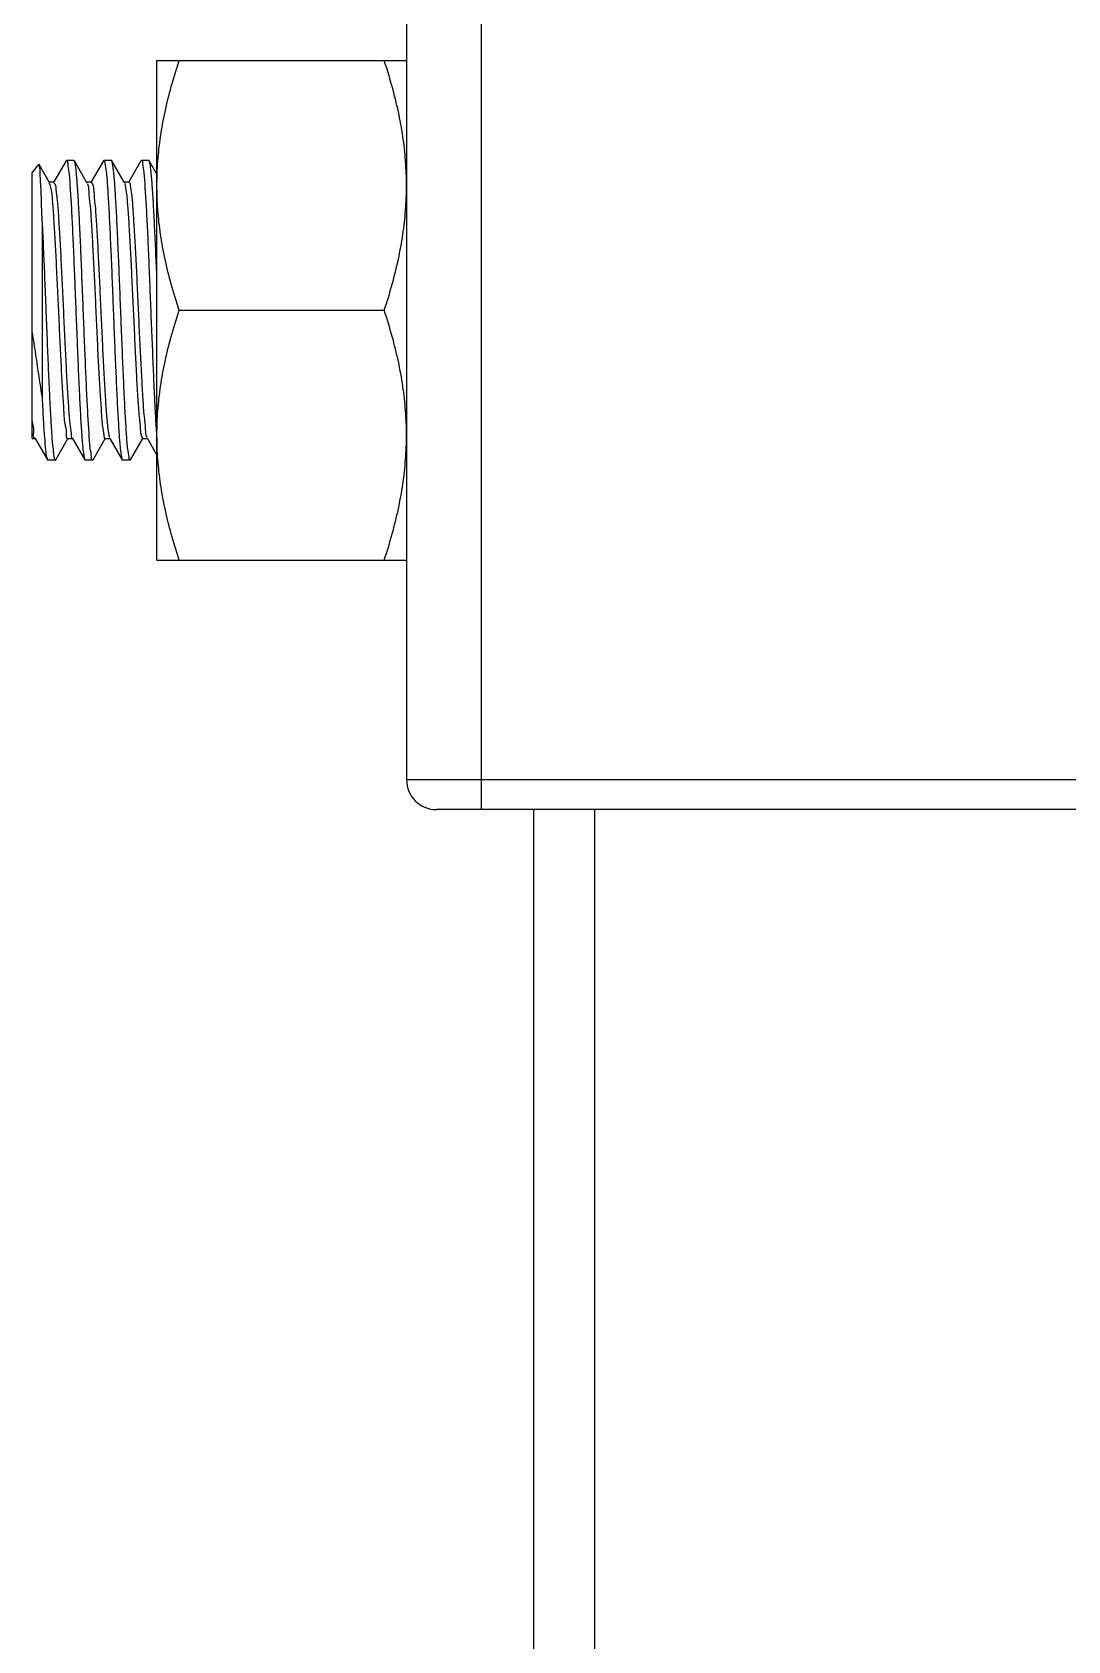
# Model space of a CAD drawing. Extents: x 815029915 to 815825525, y 579155098 to 579748855.
# Drawn here: x 815613227.8 to 815613444.7, y 579331071.9 to 579331408.7 of the extents above; entities that cross this region are included whole.
import ezdxf

# ---------------------------------------------------------------- set-up
doc = ezdxf.new("R2010")
doc.units = 0
doc.header["$LTSCALE"] = 100
doc.header["$MEASUREMENT"] = 0
doc.layers.add('02___PRT_ALL_AXES', color=7, linetype='Continuous')

msp = doc.modelspace()

# ---------------------------------------------------------------- linework, layer by layer
at = {"color": 0, "linetype": 'Continuous'}
for p, q in [((815613321.85, 579331245.92), (815613321.85, 579331664.05)), ((815613306.17, 579331657.78), (815613306.17, 579331252.19)), ((815613234.88, 579331381.74), (815613232.31, 579331377.31)), ((815613234.88, 579331381.74), (815613234.96, 579331381.81)), ((815613236.62, 579331381.74), (815613236.53, 579331381.81)), ((815613239.19, 579331377.28), (815613236.62, 579331381.74)), ((815613242.72, 579331381.74), (815613240.15, 579331377.31)), ((815613242.72, 579331381.74), (815613242.8, 579331381.81)), ((815613244.46, 579331381.74), (815613244.37, 579331381.81)), ((815613247.03, 579331377.28), (815613244.46, 579331381.74)), ((815613250.56, 579331381.74), (815613247.99, 579331377.31)), ((815613250.56, 579331381.74), (815613250.64, 579331381.81)), ((815613252.3, 579331381.74), (815613252.21, 579331381.81)), ((815613253.91, 579331378.95), (815613252.3, 579331381.74)), ((815613227.77, 579331379.2), (815613229.18, 579331380.96)), ((815613227.77, 579331323.62), (815613227.77, 579331379.2)), ((815613229.23, 579331380.94), (815613229.18, 579331380.96)), ((815613231.35, 579331377.28), (815613229.23, 579331380.94)), ((815613231.29, 579331377.11), (815613231.34, 579331377.03)), ((815613231.4, 579331377.2), (815613231.35, 579331377.28)), ((815613232.35, 579331377.28), (815613231.4, 579331377.28)), ((815613239.24, 579331377.2), (815613239.19, 579331377.28)), ((815613240.19, 579331377.28), (815613239.24, 579331377.28)), ((815613247.08, 579331377.2), (815613247.03, 579331377.28)), ((815613248.03, 579331377.28), (815613247.08, 579331377.28)), ((815613229.87, 579331368.88), (815613229.87, 579331332.01)), ((815613253.83, 579331324.31), (815613253.91, 579331323.41)), ((815613227.77, 579331323.62), (815613228.33, 579331323.62)), ((815613228.33, 579331323.7), (815613228.38, 579331323.62)), ((815613228.38, 579331323.62), (815613230.96, 579331319.16)), ((815613232.7, 579331319.16), (815613235.26, 579331323.6)), ((815613235.22, 579331323.62), (815613236.17, 579331323.62)), ((815613236.17, 579331323.7), (815613236.22, 579331323.62)), ((815613236.22, 579331323.62), (815613238.8, 579331319.16)), ((815613240.54, 579331319.16), (815613243.1, 579331323.6)), ((815613243.06, 579331323.62), (815613244.01, 579331323.62)), ((815613244.01, 579331323.7), (815613244.06, 579331323.62)), ((815613244.06, 579331323.62), (815613246.64, 579331319.16)), ((815613248.38, 579331319.16), (815613250.94, 579331323.6)), ((815613250.9, 579331323.62), (815613251.85, 579331323.62)), ((815613251.85, 579331323.7), (815613251.9, 579331323.62)), ((815613251.9, 579331323.62), (815613253.91, 579331320.15)), ((815613230.96, 579331319.16), (815613231.04, 579331319.09)), ((815613232.61, 579331319.09), (815613232.7, 579331319.16)), ((815613238.8, 579331319.16), (815613238.88, 579331319.09)), ((815613240.54, 579331319.16), (815613240.45, 579331319.09)), ((815613246.64, 579331319.16), (815613246.72, 579331319.09)), ((815613248.38, 579331319.16), (815613248.29, 579331319.09)), ((815613583.19, 579331252.19), (815613306.17, 579331252.19)), ((815613576.92, 579331245.92), (815613312.45, 579331245.92)), ((815613332.79, 579331245.92), (815613332.79, 579327846.51)), ((815613345.54, 579331245.92), (815613345.54, 579327846.51))]:
    msp.add_line(p, q, dxfattribs=at)
msp.add_arc((815613312.45, 579331252.19), 6.27, 180, 270, dxfattribs=at)
for points, start_tangent, end_tangent in [([(815613234.96, 579331381.81), (815613234.97, 579331381.81), (815613235.22, 579331381.16), (815613235.46, 579331379.35), (815613235.7, 579331376.43), (815613235.95, 579331372.54), (815613236.19, 579331367.79), (815613236.44, 579331362.35), (815613236.68, 579331356.51), (815613236.92, 579331350.45)], (0.933337, 0.359001), (0.039757, -0.999209)), ([(815613238.49, 579331350.45), (815613238.24, 579331356.56), (815613238, 579331362.53), (815613237.75, 579331368), (815613237.51, 579331372.69), (815613237.26, 579331376.58), (815613237.01, 579331379.5), (815613236.76, 579331381.27), (815613236.6, 579331381.73)], (-0.039757, 0.999209), (-0.489832, 0.871817)), ([(815613242.8, 579331381.81), (815613243.03, 579331381.27), (815613243.28, 579331379.5), (815613243.53, 579331376.58), (815613243.78, 579331372.69), (815613244.02, 579331368), (815613244.27, 579331362.53), (815613244.52, 579331356.56), (815613244.76, 579331350.45)], (0.933344, -0.358982), (0.039757, -0.999209)), ([(815613246.33, 579331350.45), (815613246.09, 579331356.51), (815613245.84, 579331362.36), (815613245.6, 579331367.82), (815613245.35, 579331372.57), (815613245.11, 579331376.46), (815613244.87, 579331379.37), (815613244.62, 579331381.17), (815613244.46, 579331381.74)], (-0.039757, 0.999209), (-0.472755, 0.881194)), ([(815613250.64, 579331381.81), (815613250.65, 579331381.81), (815613250.89, 579331381.17), (815613251.14, 579331379.37), (815613251.38, 579331376.46), (815613251.62, 579331372.57), (815613251.87, 579331367.82), (815613252.12, 579331362.36), (815613252.36, 579331356.51), (815613252.6, 579331350.45)], (0.95085, 0.309652), (0.039757, -0.999209)), ([(815613253.91, 579331356.96), (815613253.68, 579331362.52), (815613253.43, 579331367.97), (815613253.19, 579331372.65), (815613252.94, 579331376.55), (815613252.69, 579331379.48), (815613252.44, 579331381.26), (815613252.28, 579331381.73)], (-0.040733, 0.99917), (-0.48609, 0.873909)), ([(815613229.87, 579331368.88), (815613229.73, 579331373.21), (815613229.59, 579331376.7), (815613229.45, 579331379.2), (815613229.31, 579331380.62), (815613229.19, 579331380.92)], (-0.029159, 0.999575), (-0.544269, 0.838911)), ([(815613231.34, 579331377.03), (815613231.71, 579331375.84), (815613231.98, 579331373.45), (815613232.24, 579331370.04), (815613232.5, 579331365.76), (815613232.77, 579331360.8), (815613233.03, 579331355.38), (815613233.3, 579331349.74), (815613233.56, 579331344.13), (815613233.82, 579331338.81), (815613234.09, 579331334), (815613234.35, 579331329.92), (815613234.61, 579331326.75), (815613234.88, 579331324.64), (815613235.14, 579331323.68), (815613235.18, 579331323.69)], (0.475687, -0.879614), (0.880301, 0.474416)), ([(815613232.28, 579331377.16), (815613232.76, 579331375.84), (815613233.02, 579331373.45), (815613233.29, 579331370.04), (815613233.55, 579331365.76), (815613233.81, 579331360.8), (815613234.08, 579331355.38), (815613234.34, 579331349.74), (815613234.6, 579331344.13), (815613234.87, 579331338.81), (815613235.13, 579331334), (815613235.39, 579331329.92), (815613235.66, 579331326.75), (815613235.92, 579331324.64), (815613236.01, 579331323.81)], (0.872469, -0.48867), (0.327816, -0.944742)), ([(815613239.2, 579331377.17), (815613239.36, 579331376.89)], (0.596616, -0.802527), (0.427002, -0.904251)), ([(815613239.36, 579331376.89), (815613239.62, 579331375.34), (815613239.88, 579331372.69), (815613240.15, 579331369.05), (815613240.41, 579331364.58), (815613240.67, 579331359.48), (815613240.94, 579331353.98), (815613241.2, 579331348.33), (815613241.46, 579331342.77), (815613241.73, 579331337.55), (815613241.99, 579331332.9), (815613242.26, 579331329.04), (815613242.52, 579331326.12), (815613242.78, 579331324.29), (815613243.05, 579331323.62), (815613243.06, 579331323.62)], (0.427002, -0.904251), (0.915311, 0.402748)), ([(815613240.16, 579331377.25), (815613240.4, 579331376.89), (815613240.67, 579331375.34), (815613240.93, 579331372.69), (815613241.19, 579331369.05), (815613241.46, 579331364.58), (815613241.72, 579331359.48), (815613241.98, 579331353.98), (815613242.25, 579331348.33), (815613242.51, 579331342.77), (815613242.77, 579331337.55), (815613243.04, 579331332.9), (815613243.3, 579331329.04), (815613243.56, 579331326.12), (815613243.83, 579331324.29), (815613243.93, 579331323.88)], (0.826116, -0.563501), (0.291356, -0.956615)), ([(815613247.09, 579331377.2), (815613247.16, 579331377.02)], (0.474517, -0.880247), (0.291356, -0.956615)), ([(815613247.16, 579331377.02), (815613247.26, 579331376.61), (815613247.53, 579331374.78), (815613247.79, 579331371.86), (815613248.05, 579331368), (815613248.32, 579331363.35), (815613248.58, 579331358.13), (815613248.84, 579331352.57), (815613249.11, 579331346.92), (815613249.37, 579331341.42), (815613249.63, 579331336.32), (815613249.9, 579331331.86), (815613250.16, 579331328.21), (815613250.42, 579331325.56), (815613250.69, 579331324.01), (815613250.93, 579331323.65)], (0.291356, -0.956615), (0.826116, -0.563501)), ([(815613248.03, 579331377.28), (815613248.04, 579331377.28), (815613248.31, 579331376.61), (815613248.57, 579331374.78), (815613248.83, 579331371.86), (815613249.1, 579331368), (815613249.36, 579331363.35), (815613249.63, 579331358.13), (815613249.89, 579331352.57), (815613250.15, 579331346.92), (815613250.42, 579331341.42), (815613250.68, 579331336.32), (815613250.94, 579331331.86), (815613251.21, 579331328.21), (815613251.47, 579331325.56), (815613251.73, 579331324.01)], (0.915311, 0.402748), (0.427002, -0.904251)), ([(815613229.87, 579331368.88), (815613230.11, 579331363.52), (815613230.36, 579331357.64), (815613230.61, 579331351.49), (815613230.86, 579331345.29), (815613231.1, 579331339.29), (815613231.35, 579331333.73), (815613231.6, 579331328.83), (815613231.85, 579331324.78), (815613232.09, 579331321.73), (815613232.34, 579331319.81), (815613232.59, 579331319.09), (815613232.6, 579331319.1)], (0.049111, -0.998793), (0.866249, 0.499612)), ([(815613236.92, 579331350.45), (815613237.17, 579331344.34), (815613237.41, 579331338.38), (815613237.66, 579331332.92), (815613237.9, 579331328.23), (815613238.15, 579331324.34), (815613238.4, 579331321.41), (815613238.65, 579331319.64), (815613238.81, 579331319.17)], (0.039757, -0.999209), (0.487768, -0.872973)), ([(815613240.45, 579331319.09), (815613240.44, 579331319.09), (815613240.2, 579331319.74), (815613239.95, 579331321.54), (815613239.71, 579331324.45), (815613239.47, 579331328.35), (815613239.22, 579331333.1), (815613238.98, 579331338.55), (815613238.73, 579331344.39), (815613238.49, 579331350.45)], (-0.942585, -0.333967), (-0.039757, 0.999209)), ([(815613244.76, 579331350.45), (815613245, 579331344.39), (815613245.25, 579331338.55), (815613245.49, 579331333.1), (815613245.74, 579331328.35), (815613245.98, 579331324.45), (815613246.22, 579331321.54), (815613246.47, 579331319.74), (815613246.63, 579331319.16)], (0.039757, -0.999209), (0.472977, -0.881075)), ([(815613248.29, 579331319.1), (815613248.06, 579331319.63), (815613247.81, 579331321.39), (815613247.56, 579331324.31), (815613247.31, 579331328.19), (815613247.07, 579331332.88), (815613246.82, 579331338.36), (815613246.57, 579331344.34), (815613246.33, 579331350.45)], (-0.925056, 0.37983), (-0.039757, 0.999209)), ([(815613252.6, 579331350.45), (815613252.85, 579331344.34), (815613253.1, 579331338.36), (815613253.34, 579331332.88), (815613253.59, 579331328.19), (815613253.83, 579331324.31)], (0.039757, -0.999209), (0.085084, -0.996374)), ([(815613227.77, 579331345.81), (815613228.48, 579331341.16), (815613229.17, 579331336.52), (815613229.87, 579331332.01)], (0.151381, -0.988475), (0.154547, -0.987985)), ([(815613229.87, 579331332.01), (815613230.1, 579331327.53), (815613230.34, 579331323.86), (815613230.59, 579331321.16), (815613230.83, 579331319.56), (815613230.98, 579331319.18)], (0.049134, -0.998792), (0.513805, -0.857907)), ([(815613227.77, 579331327.21), (815613228.04, 579331324.93), (815613228.3, 579331323.76), (815613228.32, 579331323.76)], (0.092607, -0.995703), (0.984784, 0.173782)), ([(815613236.01, 579331323.81), (815613236.17, 579331323.67)], (0.327816, -0.944742), (0.980432, 0.196859)), ([(815613243.93, 579331323.88), (815613244, 579331323.7)], (0.291356, -0.956615), (0.474517, -0.880247)), ([(815613251.73, 579331324.01), (815613251.89, 579331323.74)], (0.427002, -0.904251), (0.596616, -0.802527))]:
    msp.add_spline(points, degree=3, dxfattribs=dict(at, start_tangent=start_tangent, end_tangent=end_tangent))
at = {"layer": '02___PRT_ALL_AXES', "color": 0, "linetype": 'Continuous'}
for p, q in [((815613253.91, 579331298.18), (815613253.91, 579331402.72)), ((815613253.91, 579331402.72), (815613306.17, 579331402.72)), ((815613236.53, 579331381.81), (815613234.96, 579331381.81)), ((815613244.37, 579331381.81), (815613242.8, 579331381.81)), ((815613252.21, 579331381.81), (815613250.64, 579331381.81)), ((815613258.58, 579331350.45), (815613301.51, 579331350.45)), ((815613232.61, 579331319.09), (815613231.04, 579331319.09)), ((815613240.45, 579331319.09), (815613238.88, 579331319.09)), ((815613248.29, 579331319.09), (815613246.72, 579331319.09)), ((815613253.91, 579331298.18), (815613306.17, 579331298.18))]:
    msp.add_line(p, q, dxfattribs=at)
for points, start_tangent, end_tangent in [([(815613253.91, 579331376.58), (815613254.1, 579331381.71), (815613254.67, 579331386.85), (815613255.61, 579331392.01), (815613256.91, 579331397.27), (815613258.58, 579331402.72)], (0, 1), (0.316228, 0.948683)), ([(815613306.17, 579331376.58), (815613305.98, 579331381.71), (815613305.41, 579331386.85), (815613304.47, 579331392.01), (815613303.17, 579331397.27), (815613301.51, 579331402.72)], (0, 1), (-0.316228, 0.948683)), ([(815613258.58, 579331350.45), (815613256.91, 579331355.9), (815613255.61, 579331361.16), (815613254.67, 579331366.32), (815613254.1, 579331371.46), (815613253.91, 579331376.58)], (-0.316228, 0.948683), (-0.000001, 1)), ([(815613301.51, 579331350.45), (815613303.17, 579331355.9), (815613304.47, 579331361.16), (815613305.41, 579331366.32), (815613305.98, 579331371.46), (815613306.17, 579331376.58)], (0.316228, 0.948683), (0.000001, 1)), ([(815613253.91, 579331324.32), (815613254.1, 579331329.45), (815613254.67, 579331334.58), (815613255.61, 579331339.74), (815613256.91, 579331345), (815613258.58, 579331350.45)], (0, 1), (0.316228, 0.948683)), ([(815613306.17, 579331324.32), (815613305.98, 579331329.45), (815613305.41, 579331334.58), (815613304.47, 579331339.74), (815613303.17, 579331345), (815613301.51, 579331350.45)], (0, 1), (-0.316228, 0.948683)), ([(815613258.58, 579331298.18), (815613256.91, 579331303.63), (815613255.61, 579331308.89), (815613254.67, 579331314.06), (815613254.1, 579331319.19), (815613253.91, 579331324.32)], (-0.316228, 0.948683), (-0.000001, 1)), ([(815613301.51, 579331298.18), (815613303.17, 579331303.63), (815613304.47, 579331308.89), (815613305.41, 579331314.06), (815613305.98, 579331319.19), (815613306.17, 579331324.32)], (0.316228, 0.948683), (0.000001, 1))]:
    msp.add_spline(points, degree=3, dxfattribs=dict(at, start_tangent=start_tangent, end_tangent=end_tangent))

doc.saveas('drawing.dxf')
